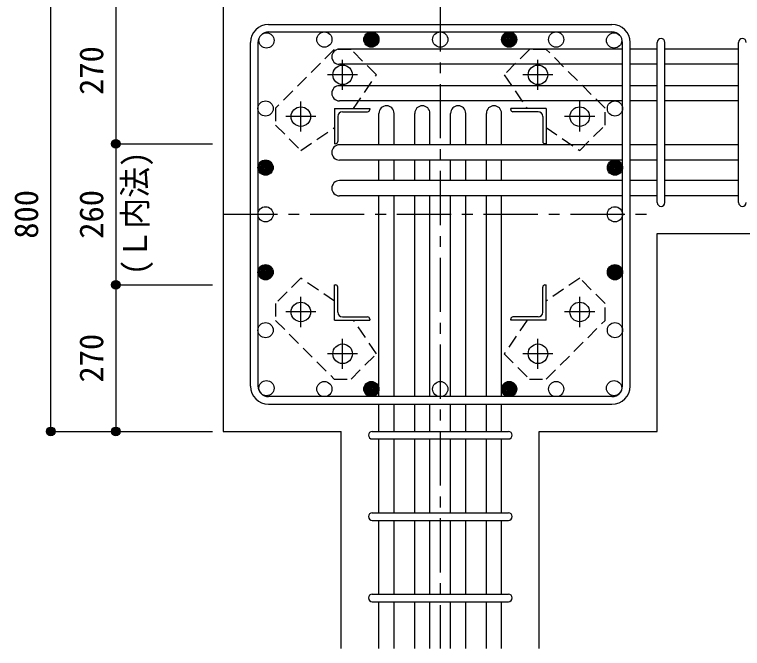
# Model space of a CAD drawing. Units: millimetres at full size, sheet at 1:20. Extents: x -3982 to 3969, y -2797 to 2801.
# Drawn here: x -416 to 925, y 994 to 2162 of the extents above; entities that cross this region are included whole.
import ezdxf
from ezdxf.enums import TextEntityAlignment as Align

# ---------------------------------------------------------------- set-up
doc = ezdxf.new("R2010")
doc.units = ezdxf.units.MM
doc.header["$LTSCALE"] = 20
doc.header["$PDMODE"] = 32
doc.header["$PDSIZE"] = 10
doc.linetypes.add('CHAIN1', pattern=[8, 5, -1, 1, -1])
doc.linetypes.add('DASHED1', pattern=[1.8, 1.2, -0.6])
for name, color, linetype in [('6-1_躯体線', 2, 'Continuous'), ('6-2_A.Bolt_', 4, 'Continuous'), ('6-3_柱型主筋', 4, 'Continuous'), ('6-4_フープ', 7, 'Continuous'), ('6-5_梁主筋', 7, 'Continuous'), ('6-6_S.T.P.', 7, 'Continuous'), ('6-9_プレート', 4, 'DASHED1'), ('6-D_寸法', 4, 'Continuous')]:
    doc.layers.add(name, color=color, linetype=linetype)
doc.styles.add('ＭＳ ゴシック', font='')
doc.styles.get('ＭＳ ゴシック').set_extended_font_data('MS Gothic')

msp = doc.modelspace()

# ---------------------------------------------------------------- linework, layer by layer
at = {"layer": '6-1_躯体線'}
for p, q in [((-31.71, 2194.12), (-31.71, 1394.12)), ((768.29, 1758.62), (1168.29, 1758.62)), ((768.29, 1394.12), (768.29, 1758.62)), ((-31.71, 1394.12), (185.79, 1394.12)), ((185.79, 994.12), (185.79, 1394.12))]:
    msp.add_line(p, q, dxfattribs=at)
msp.add_lwpolyline([(550.79, 994.12), (550.79, 1394.12), (768.29, 1394.12)], dxfattribs=at)
at = {"layer": '6-2_A.Bolt_', "linetype": 'CHAIN1'}
for p, q in [((188.29, 2023.42), (188.29, 2078.92)), ((548.29, 2023.42), (548.29, 2078.92)), ((215.99, 2051.12), (160.49, 2051.12)), ((575.99, 2051.12), (520.49, 2051.12)), ((111.29, 1946.42), (111.29, 2001.92)), ((625.29, 1946.42), (625.29, 2001.92)), ((138.99, 1974.12), (83.49, 1974.12)), ((652.99, 1974.12), (597.49, 1974.12)), ((111.29, 1586.43), (111.29, 1641.92)), ((625.29, 1586.43), (625.29, 1641.92)), ((138.99, 1614.12), (83.49, 1614.12)), ((652.99, 1614.12), (597.49, 1614.12)), ((188.29, 1509.43), (188.29, 1564.92)), ((548.29, 1509.43), (548.29, 1564.92)), ((215.99, 1537.12), (160.49, 1537.12)), ((575.99, 1537.12), (520.49, 1537.12))]:
    msp.add_line(p, q, dxfattribs=at)
at = {"layer": '6-2_A.Bolt_'}
for p, q in [((173.29, 1989.12), (238.29, 1989.12)), ((173.29, 1989.12), (173.29, 1924.12)), ((238.29, 1989.12), (238.29, 1987.12)), ((563.29, 1989.12), (498.29, 1989.12)), ((498.29, 1987.12), (498.29, 1989.12)), ((563.29, 1989.12), (563.29, 1924.12)), ((179.29, 1974.62), (179.29, 1928.12)), ((187.79, 1983.12), (234.29, 1983.12)), ((548.79, 1983.12), (502.29, 1983.12)), ((557.29, 1974.62), (557.29, 1928.12)), ((175.29, 1924.12), (173.29, 1924.12)), ((563.29, 1924.12), (561.29, 1924.12)), ((173.29, 1664.12), (175.29, 1664.12)), ((173.29, 1599.12), (173.29, 1664.12)), ((561.29, 1664.12), (563.29, 1664.12)), ((563.29, 1599.12), (563.29, 1664.12)), ((179.29, 1613.62), (179.29, 1660.12)), ((557.29, 1613.62), (557.29, 1660.12)), ((173.29, 1599.12), (238.29, 1599.12)), ((187.79, 1605.12), (234.29, 1605.12)), ((238.29, 1601.12), (238.29, 1599.12)), ((498.29, 1599.12), (498.29, 1601.12)), ((563.29, 1599.12), (498.29, 1599.12)), ((548.79, 1605.12), (502.29, 1605.12))]:
    msp.add_line(p, q, dxfattribs=at)
at = {"layer": '6-2_A.Bolt_', "color": 3}
for centre in [(188.29, 2051.12), (548.29, 2051.12), (111.29, 1974.12), (625.29, 1974.12), (111.29, 1614.12), (625.29, 1614.12), (188.29, 1537.12), (548.29, 1537.12)]:
    msp.add_circle(centre, 18, dxfattribs=at)
at = {"layer": '6-2_A.Bolt_'}
for centre, radius, start, end in [((234.29, 1987.12), 4, 270, 0), ((502.29, 1987.12), 4, 180, 270), ((187.79, 1974.62), 8.5, 90, 180), ((548.79, 1974.62), 8.5, 0, 90), ((175.29, 1928.12), 4, 270, 0), ((561.29, 1928.12), 4, 180, 270), ((175.29, 1660.12), 4, 0, 90), ((561.29, 1660.12), 4, 90, 180), ((187.79, 1613.62), 8.5, 180, 270), ((548.79, 1613.62), 8.5, 270, 0), ((234.29, 1601.12), 4, 0, 90), ((502.29, 1601.12), 4, 90, 180)]:
    msp.add_arc(centre, radius, start, end, dxfattribs=at)
at = {"layer": '6-3_柱型主筋', "color": 3}
for centre in [(47.9, 2114.51), (154.7, 2116.12), (241.29, 2116.12), (368.29, 2116.12), (495.29, 2116.12), (495.29, 2116.12), (581.88, 2116.12), (688.68, 2114.51), (46.29, 1989.12), (690.29, 1989.12), (46.29, 1880.12), (46.29, 1880.12), (690.29, 1880.12), (690.29, 1880.12), (46.29, 1794.12), (690.29, 1794.12), (46.29, 1687.33), (690.29, 1687.33), (46.29, 1580.53), (690.29, 1580.53), (47.9, 1473.74), (154.7, 1472.12), (241.29, 1472.12), (368.29, 1472.12), (495.29, 1472.12), (495.29, 1472.12), (581.88, 1472.12), (688.68, 1473.74)]:
    msp.add_circle(centre, 14, dxfattribs=at)
at = {"layer": '6-3_柱型主筋'}
for centre, radius in [((241.29, 2116.12), 14), ((241.29, 2116.12), 12.6), ((241.29, 2116.12), 11.2), ((241.29, 2116.12), 9.8), ((241.29, 2116.12), 8.4), ((241.29, 2116.12), 7), ((241.29, 2116.12), 5.6), ((241.29, 2116.12), 4.2), ((495.29, 2116.12), 14), ((495.29, 2116.12), 12.6), ((495.29, 2116.12), 11.2), ((495.29, 2116.12), 9.8), ((495.29, 2116.12), 8.4), ((495.29, 2116.12), 7), ((495.29, 2116.12), 5.6), ((495.29, 2116.12), 4.2), ((241.29, 2116.12), 2.8), ((241.29, 2116.12), 1.4), ((495.29, 2116.12), 2.8), ((495.29, 2116.12), 1.4), ((46.29, 1880.12), 14), ((46.29, 1880.12), 12.6), ((690.29, 1880.12), 14), ((690.29, 1880.12), 12.6), ((46.29, 1880.12), 11.2), ((46.29, 1880.12), 9.8), ((46.29, 1880.12), 8.4), ((46.29, 1880.12), 7), ((46.29, 1880.12), 5.6), ((46.29, 1880.12), 4.2), ((46.29, 1880.12), 2.8), ((46.29, 1880.12), 1.4), ((690.29, 1880.12), 11.2), ((690.29, 1880.12), 9.8), ((690.29, 1880.12), 8.4), ((690.29, 1880.12), 7), ((690.29, 1880.12), 5.6), ((690.29, 1880.12), 4.2), ((690.29, 1880.12), 2.8), ((690.29, 1880.12), 1.4), ((46.29, 1687.33), 14), ((46.29, 1687.33), 12.6), ((46.29, 1687.33), 11.2), ((46.29, 1687.33), 9.8), ((46.29, 1687.33), 8.4), ((46.29, 1687.33), 7), ((46.29, 1687.33), 5.6), ((46.29, 1687.33), 4.2), ((690.29, 1687.33), 14), ((690.29, 1687.33), 12.6), ((690.29, 1687.33), 11.2), ((690.29, 1687.33), 9.8), ((690.29, 1687.33), 8.4), ((690.29, 1687.33), 7), ((690.29, 1687.33), 5.6), ((690.29, 1687.33), 4.2), ((46.29, 1687.33), 2.8), ((46.29, 1687.33), 1.4), ((690.29, 1687.33), 2.8), ((690.29, 1687.33), 1.4), ((241.29, 1472.12), 14), ((241.29, 1472.12), 12.6), ((241.29, 1472.12), 11.2), ((241.29, 1472.12), 9.8), ((241.29, 1472.12), 8.4), ((241.29, 1472.12), 7), ((241.29, 1472.12), 5.6), ((241.29, 1472.12), 4.2), ((495.29, 1472.12), 14), ((495.29, 1472.12), 12.6), ((495.29, 1472.12), 11.2), ((495.29, 1472.12), 9.8), ((495.29, 1472.12), 8.4), ((495.29, 1472.12), 7), ((495.29, 1472.12), 5.6), ((495.29, 1472.12), 4.2), ((241.29, 1472.12), 2.8), ((241.29, 1472.12), 1.4), ((495.29, 1472.12), 2.8), ((495.29, 1472.12), 1.4)]:
    msp.add_circle(centre, radius, dxfattribs=at)
at = {"layer": '6-4_フープ'}
for p, q in [((51.79, 2144.12), (684.79, 2144.12)), ((51.79, 2130.12), (684.79, 2130.12)), ((18.29, 1477.62), (18.29, 2110.62)), ((32.29, 2110.62), (32.29, 1477.62)), ((704.29, 1477.62), (704.29, 2110.62)), ((718.29, 1477.62), (718.29, 2110.62)), ((684.79, 1458.12), (51.79, 1458.12)), ((51.79, 1444.12), (684.79, 1444.12))]:
    msp.add_line(p, q, dxfattribs=at)
for centre, radius, start, end in [((51.79, 2110.62), 33.5, 90, 180), ((684.79, 2110.62), 33.5, 0, 90), ((51.79, 2110.62), 19.5, 90, 180), ((684.79, 2110.62), 19.5, 0, 90), ((51.79, 1477.62), 33.5, 180, 270), ((51.79, 1477.62), 19.5, 180, 270), ((684.79, 1477.62), 33.5, 270, 0), ((684.79, 1477.62), 19.5, 270, 0)]:
    msp.add_arc(centre, radius, start, end, dxfattribs=at)
at = {"layer": '6-5_梁主筋'}
for p, q in [((704.29, 2098.51), (182.29, 2098.51)), ((768.29, 2098.51), (718.29, 2098.51)), ((918.29, 2098.51), (782.29, 2098.51)), ((704.29, 2070.51), (182.29, 2070.51)), ((768.29, 2070.51), (718.29, 2070.51)), ((918.29, 2070.51), (782.29, 2070.51)), ((704.29, 2031.12), (182.29, 2031.12)), ((768.29, 2031.12), (718.29, 2031.12)), ((918.29, 2031.12), (782.29, 2031.12)), ((704.29, 2003.12), (182.29, 2003.12)), ((768.29, 2003.12), (718.29, 2003.12)), ((918.29, 2003.12), (782.29, 2003.12)), ((255.29, 1922.12), (255.29, 1980.12)), ((283.29, 1922.12), (283.29, 1980.12)), ((321.29, 1922.12), (321.29, 1980.12)), ((349.29, 1922.12), (349.29, 1980.12)), ((387.29, 1922.12), (387.29, 1980.12)), ((415.29, 1922.12), (415.29, 1980.12)), ((453.29, 1922.12), (453.29, 1980.12)), ((481.29, 1922.12), (481.29, 1980.12)), ((704.29, 1922.12), (182.29, 1922.12)), ((768.29, 1922.12), (718.29, 1922.12)), ((918.29, 1922.12), (782.29, 1922.12)), ((704.29, 1894.12), (182.29, 1894.12)), ((255.29, 1856.12), (255.29, 1894.12)), ((283.29, 1856.12), (283.29, 1894.12)), ((321.29, 1856.12), (321.29, 1894.12)), ((349.29, 1856.12), (349.29, 1894.12)), ((387.29, 1856.12), (387.29, 1894.12)), ((415.29, 1856.12), (415.29, 1894.12)), ((453.29, 1856.12), (453.29, 1894.12)), ((481.29, 1856.12), (481.29, 1894.12)), ((768.29, 1894.12), (718.29, 1894.12)), ((918.29, 1894.12), (782.29, 1894.12)), ((704.29, 1856.12), (182.29, 1856.12)), ((768.29, 1856.12), (718.29, 1856.12)), ((918.29, 1856.12), (782.29, 1856.12)), ((704.29, 1828.12), (182.29, 1828.12)), ((255.29, 1458.12), (255.29, 1828.12)), ((283.29, 1458.12), (283.29, 1828.12)), ((321.29, 1458.12), (321.29, 1828.12)), ((349.29, 1458.12), (349.29, 1828.12)), ((387.29, 1458.12), (387.29, 1828.12)), ((415.29, 1458.12), (415.29, 1828.12)), ((453.29, 1458.12), (453.29, 1828.12)), ((481.29, 1458.12), (481.29, 1828.12)), ((768.29, 1828.12), (718.29, 1828.12)), ((918.29, 1828.12), (782.29, 1828.12)), ((255.29, 1394.12), (255.29, 1444.12)), ((283.29, 1394.12), (283.29, 1444.12)), ((321.29, 1394.12), (321.29, 1444.12)), ((349.29, 1394.12), (349.29, 1444.12)), ((387.29, 1394.12), (387.29, 1444.12)), ((415.29, 1394.12), (415.29, 1444.12)), ((453.29, 1394.12), (453.29, 1444.12)), ((481.29, 1394.12), (481.29, 1444.12)), ((255.29, 1244.12), (255.29, 1380.12)), ((283.29, 1244.12), (283.29, 1380.12)), ((321.29, 1244.12), (321.29, 1380.12)), ((349.29, 1244.12), (349.29, 1380.12)), ((387.29, 1244.12), (387.29, 1380.12)), ((415.29, 1244.12), (415.29, 1380.12)), ((453.29, 1244.12), (453.29, 1380.12)), ((481.29, 1244.12), (481.29, 1380.12)), ((255.29, 1094.12), (255.29, 1230.12)), ((283.29, 1094.12), (283.29, 1230.12)), ((321.29, 1094.12), (321.29, 1230.12)), ((349.29, 1094.12), (349.29, 1230.12)), ((387.29, 1094.12), (387.29, 1230.12)), ((415.29, 1094.12), (415.29, 1230.12)), ((453.29, 1094.12), (453.29, 1230.12)), ((481.29, 1094.12), (481.29, 1230.12)), ((255.29, 994.12), (255.29, 1080.12)), ((283.29, 994.12), (283.29, 1080.12)), ((321.29, 994.12), (321.29, 1080.12)), ((349.29, 994.12), (349.29, 1080.12)), ((387.29, 994.12), (387.29, 1080.12)), ((415.29, 994.12), (415.29, 1080.12)), ((453.29, 994.12), (453.29, 1080.12)), ((481.29, 994.12), (481.29, 1080.12))]:
    msp.add_line(p, q, dxfattribs=at)
for centre, start, end in [((182.29, 2084.51), 90, 270), ((182.29, 2017.12), 90, 270), ((269.29, 1980.12), 0, 180), ((335.29, 1980.12), 0, 180), ((401.29, 1980.12), 0, 180), ((467.29, 1980.12), 0, 180), ((182.29, 1908.12), 90, 270), ((182.29, 1842.12), 90, 270)]:
    msp.add_arc(centre, 14, start, end, dxfattribs=at)
at = {"layer": '6-6_S.T.P.'}
for p, q in [((768.29, 1815.62), (768.29, 2111.01)), ((782.29, 1815.62), (782.29, 2111.01)), ((918.29, 1815.62), (918.29, 2111.01)), ((242.79, 1394.12), (493.79, 1394.12)), ((242.79, 1380.12), (493.79, 1380.12)), ((242.79, 1244.12), (493.79, 1244.12)), ((242.79, 1230.12), (493.79, 1230.12)), ((242.79, 1094.12), (493.79, 1094.12)), ((242.79, 1080.12), (493.79, 1080.12))]:
    msp.add_line(p, q, dxfattribs=at)
for centre, start, end in [((775.29, 2111.01), 0, 180), ((775.29, 2111.01), 0, 180), ((775.29, 2111.01), 0, 180), ((775.29, 2111.01), 0, 180), ((925.29, 2111.01), 0, 180), ((775.29, 1815.62), 180, 0), ((775.29, 1815.62), 180, 0), ((775.29, 1815.62), 180, 0), ((775.29, 1815.62), 180, 0), ((925.29, 1815.62), 180, 0), ((242.79, 1387.12), 90, 270), ((242.79, 1387.12), 90, 270), ((242.79, 1387.12), 90, 270), ((242.79, 1387.12), 90, 270), ((493.79, 1387.12), 270, 90), ((493.79, 1387.12), 270, 90), ((493.79, 1387.12), 270, 90), ((493.79, 1387.12), 270, 90), ((242.79, 1237.12), 90, 270), ((493.79, 1237.12), 270, 90), ((242.79, 1087.12), 90, 270), ((493.79, 1087.12), 270, 90)]:
    msp.add_arc(centre, 7, start, end, dxfattribs=at)
at = {"layer": '6-9_プレート'}
for points in [[(172.79, 2097.82), (64.59, 1989.62), (64.59, 1958.52), (111.29, 1911.82), (173.29, 1954.02)], [(208.29, 1989.12), (250.59, 2051.12), (203.89, 2097.82), (172.79, 2097.82)], [(671.99, 1989.62), (563.79, 2097.82), (532.69, 2097.82), (485.99, 2051.12), (528.19, 1989.12)], [(563.29, 1954.12), (625.29, 1911.82), (671.99, 1958.52), (671.99, 1989.62)], [(173.29, 1634.12), (111.29, 1676.43), (64.59, 1629.72), (64.59, 1598.63)], [(563.79, 1490.42), (671.99, 1598.62), (671.99, 1629.72), (625.29, 1676.42), (563.29, 1634.22)], [(64.59, 1598.63), (172.79, 1490.42), (203.89, 1490.42), (250.59, 1537.12), (208.39, 1599.12)], [(528.29, 1599.12), (485.99, 1537.12), (532.69, 1490.42), (563.79, 1490.42)]]:
    msp.add_lwpolyline(points, dxfattribs=at)
at = {"layer": '6-D_寸法'}
for p, q in [((-349.74, 1394.12), (-349.74, 2194.12)), ((-229.74, 2194.12), (-229.74, 1924.12)), ((-229.74, 1924.12), (-51.71, 1924.12)), ((-229.74, 1924.12), (-229.74, 1664.12)), ((-229.74, 1664.12), (-51.71, 1664.12)), ((-229.74, 1664.12), (-229.74, 1394.12)), ((-349.74, 1394.12), (-229.74, 1394.12)), ((-229.74, 1394.12), (-51.71, 1394.12)), ((-229.74, 1394.12), (-51.71, 1394.12)), ((-229.74, 1394.12), (-51.71, 1394.12)), ((-229.74, 1394.12), (-51.71, 1394.12)), ((-229.74, 1394.12), (-51.71, 1394.12)), ((-229.74, 1394.12), (-51.71, 1394.12)), ((-229.74, 1394.12), (-51.71, 1394.12)), ((-229.74, 1394.12), (-51.71, 1394.12)), ((-229.74, 1394.12), (-51.71, 1394.12))]:
    msp.add_line(p, q, dxfattribs=at)
at = {"layer": '6-D_寸法', "linetype": 'CHAIN1'}
for p, q in [((368.29, 2194.12), (368.29, 994.12)), ((-31.71, 1794.12), (768.29, 1794.12))]:
    msp.add_line(p, q, dxfattribs=at)
at = {"layer": '6-D_寸法'}
msp.add_lwpolyline([(-349.74, 1394.12), (-229.74, 1394.12), (-51.71, 1394.12)], dxfattribs=at)
msp.add_lwpolyline([(-349.74, 1394.12), (-229.74, 1394.12), (-51.71, 1394.12)], dxfattribs=at)
for centre, radius in [((-229.74, 1924.12), 8), ((-229.74, 1924.12), 7.2), ((-229.74, 1924.12), 6.4), ((-229.74, 1924.12), 5.6), ((-229.74, 1924.12), 4.8), ((-229.74, 1924.12), 4), ((-229.74, 1924.12), 3.2), ((-229.74, 1924.12), 2.4), ((-229.74, 1924.12), 1.6), ((-229.74, 1924.12), 0.8), ((-229.74, 1664.12), 8), ((-229.74, 1664.12), 7.2), ((-229.74, 1664.12), 6.4), ((-229.74, 1664.12), 5.6), ((-229.74, 1664.12), 4.8), ((-229.74, 1664.12), 4), ((-229.74, 1664.12), 3.2), ((-229.74, 1664.12), 2.4), ((-229.74, 1664.12), 1.6), ((-229.74, 1664.12), 0.8), ((-349.74, 1394.12), 8), ((-349.74, 1394.12), 7.2), ((-349.74, 1394.12), 6.4), ((-349.74, 1394.12), 5.6), ((-349.74, 1394.12), 4.8), ((-349.74, 1394.12), 4), ((-349.74, 1394.12), 3.2), ((-349.74, 1394.12), 2.4), ((-349.74, 1394.12), 1.6), ((-229.74, 1394.12), 8), ((-229.74, 1394.12), 7.2), ((-229.74, 1394.12), 6.4), ((-229.74, 1394.12), 5.6), ((-229.74, 1394.12), 4.8), ((-229.74, 1394.12), 4), ((-229.74, 1394.12), 3.2), ((-229.74, 1394.12), 2.4), ((-229.74, 1394.12), 1.6), ((-349.74, 1394.12), 0.8), ((-229.74, 1394.12), 0.8)]:
    msp.add_circle(centre, radius, dxfattribs=at)
at = {"layer": '6-D_寸法', "color": 7}
for p in [(-229.74, 1924.12), (-229.74, 1664.12), (-349.74, 1394.12), (-229.74, 1394.12)]:
    msp.add_point(p, dxfattribs=at)

# ---------------------------------------------------------------- texts
at = {"layer": '6-D_寸法', "style": 'ＭＳ ゴシック'}
for s, p in [('270', (-239.74, 2014.12)), ('800', (-359.74, 1749.12)), ('260', (-239.74, 1749.12)), ('270', (-239.74, 1484.12))]:
    msp.add_text(s, height=43.99, rotation=90, dxfattribs=at).set_placement(p, align=Align.BOTTOM_LEFT)
at = {"layer": '6-D_寸法', "style": 'ＭＳ ゴシック', "width": 0.95}
msp.add_text('(Ｌ内法)', height=43.99, rotation=90, dxfattribs=at).set_placement((-159.25, 1682.02), align=Align.BOTTOM_LEFT)

doc.saveas('drawing.dxf')
